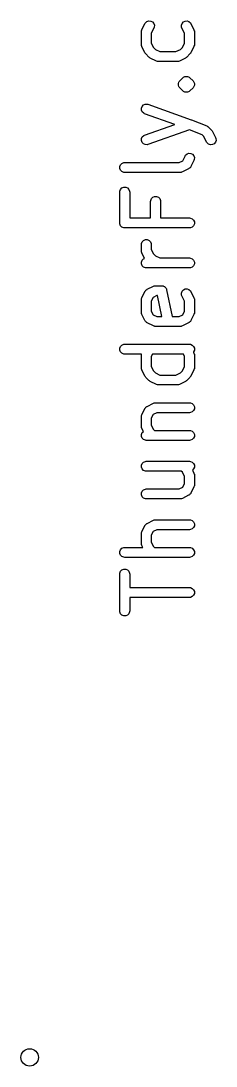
# Model space of a CAD drawing. Extents: x 0.39 to 2.95, y 0.26 to 2.19.
# Drawn here: x 2.793 to 2.947, y 0.393 to 1.22 of the extents above; entities that cross this region are included whole.
import ezdxf

# ---------------------------------------------------------------- set-up
doc = ezdxf.new("R2010")
doc.units = 0
doc.header["$MEASUREMENT"] = 0
doc.layers.add('BLACK', color=7, linetype='CONTINUOUS')

msp = doc.modelspace()

# ---------------------------------------------------------------- linework, layer by layer
at = {"layer": 'BLACK', "linetype": 'CONTINUOUS'}
for p, q in [((2.88863, 1.21327), (2.89106, 1.21814)), ((2.89106, 1.21814), (2.89147, 1.21879)), ((2.89147, 1.21879), (2.89263, 1.2198)), ((2.89263, 1.2198), (2.89409, 1.22029)), ((2.89409, 1.22029), (2.89562, 1.22018)), ((2.89562, 1.22018), (2.897, 1.21949)), ((2.897, 1.21949), (2.898, 1.21833)), ((2.898, 1.21833), (2.89849, 1.21687)), ((2.89849, 1.21687), (2.89838, 1.21534)), ((2.91992, 1.21687), (2.92041, 1.21833)), ((2.92003, 1.21534), (2.91992, 1.21687)), ((2.92041, 1.21833), (2.92142, 1.21949)), ((2.92142, 1.21949), (2.92279, 1.22018)), ((2.92279, 1.22018), (2.92432, 1.22029)), ((2.92432, 1.22029), (2.92578, 1.2198)), ((2.92578, 1.2198), (2.92694, 1.21879)), ((2.92694, 1.21879), (2.92735, 1.21814)), ((2.92735, 1.21814), (2.92979, 1.21327)), ((2.88821, 1.21151), (2.88829, 1.21227)), ((2.88821, 1.20176), (2.88821, 1.21151)), ((2.88829, 1.21227), (2.88834, 1.2124)), ((2.88834, 1.2124), (2.88835, 1.21255)), ((2.88835, 1.21255), (2.88863, 1.21327)), ((2.89811, 1.21462), (2.89608, 1.21058)), ((2.89608, 1.21058), (2.89608, 1.20269)), ((2.89838, 1.21534), (2.89811, 1.21462)), ((2.92031, 1.21462), (2.92003, 1.21534)), ((2.92233, 1.21058), (2.92031, 1.21462)), ((2.92233, 1.20269), (2.92233, 1.21058)), ((2.92979, 1.21327), (2.93007, 1.21255)), ((2.93007, 1.21255), (2.93008, 1.2124)), ((2.93008, 1.2124), (2.93013, 1.21227)), ((2.93013, 1.21227), (2.9302, 1.21151)), ((2.9302, 1.21151), (2.9302, 1.20176)), ((2.88829, 1.20099), (2.88821, 1.20176)), ((2.88834, 1.20086), (2.88829, 1.20099)), ((2.88835, 1.20072), (2.88834, 1.20086)), ((2.88863, 1.2), (2.88835, 1.20072)), ((2.89106, 1.19512), (2.88863, 1.2)), ((2.89608, 1.20269), (2.89782, 1.19921)), ((2.9206, 1.19921), (2.92233, 1.20269)), ((2.92979, 1.2), (2.92735, 1.19512)), ((2.93007, 1.20072), (2.92979, 1.2)), ((2.93008, 1.20086), (2.93007, 1.20072)), ((2.93013, 1.20099), (2.93008, 1.20086)), ((2.9302, 1.20176), (2.93013, 1.20099)), ((2.89127, 1.19479), (2.89106, 1.19512)), ((2.89131, 1.1947), (2.89127, 1.19479)), ((2.8914, 1.19459), (2.89131, 1.1947)), ((2.89147, 1.19447), (2.8914, 1.19459)), ((2.89155, 1.1944), (2.89147, 1.19447)), ((2.8918, 1.1941), (2.89155, 1.1944)), ((2.89424, 1.19166), (2.8918, 1.1941)), ((2.89454, 1.19141), (2.89424, 1.19166)), ((2.89461, 1.19134), (2.89454, 1.19141)), ((2.89473, 1.19126), (2.89461, 1.19134)), ((2.89483, 1.19117), (2.89473, 1.19126)), ((2.89493, 1.19113), (2.89483, 1.19117)), ((2.89782, 1.19921), (2.89935, 1.19768)), ((2.89935, 1.19768), (2.90283, 1.19595)), ((2.90283, 1.19595), (2.91559, 1.19595)), ((2.91559, 1.19595), (2.91906, 1.19768)), ((2.91906, 1.19768), (2.9206, 1.19921)), ((2.92358, 1.19117), (2.92348, 1.19113)), ((2.92369, 1.19126), (2.92358, 1.19117)), ((2.92381, 1.19134), (2.92369, 1.19126)), ((2.92388, 1.19141), (2.92381, 1.19134)), ((2.92418, 1.19166), (2.92388, 1.19141)), ((2.92661, 1.1941), (2.92418, 1.19166)), ((2.92686, 1.1944), (2.92661, 1.1941)), ((2.92694, 1.19447), (2.92686, 1.1944)), ((2.92702, 1.19459), (2.92694, 1.19447)), ((2.9271, 1.1947), (2.92702, 1.19459)), ((2.92714, 1.19479), (2.9271, 1.1947)), ((2.92735, 1.19512), (2.92714, 1.19479)), ((2.89526, 1.19092), (2.89493, 1.19113)), ((2.90014, 1.18849), (2.89526, 1.19092)), ((2.90086, 1.18821), (2.90014, 1.18849)), ((2.901, 1.1882), (2.90086, 1.18821)), ((2.90113, 1.18815), (2.901, 1.1882)), ((2.9019, 1.18807), (2.90113, 1.18815)), ((2.91652, 1.18807), (2.9019, 1.18807)), ((2.91729, 1.18815), (2.91652, 1.18807)), ((2.91742, 1.1882), (2.91729, 1.18815)), ((2.91756, 1.18821), (2.91742, 1.1882)), ((2.91828, 1.18849), (2.91756, 1.18821)), ((2.92315, 1.19092), (2.91828, 1.18849)), ((2.92348, 1.19113), (2.92315, 1.19092)), ((2.91861, 1.17286), (2.92105, 1.17529)), ((2.92105, 1.17529), (2.92164, 1.17578)), ((2.92164, 1.17578), (2.92265, 1.1762)), ((2.92164, 1.17578), (2.92164, 1.17578)), ((2.92265, 1.1762), (2.92306, 1.17637)), ((2.92306, 1.17637), (2.9246, 1.17637)), ((2.9246, 1.17637), (2.92543, 1.17603)), ((2.92543, 1.17603), (2.92602, 1.17578)), ((2.92602, 1.17578), (2.92661, 1.17529)), ((2.92661, 1.17529), (2.92905, 1.17286)), ((2.91753, 1.17084), (2.91791, 1.17174)), ((2.91753, 1.16931), (2.91753, 1.17084)), ((2.91788, 1.16847), (2.91753, 1.16931)), ((2.91812, 1.16789), (2.91788, 1.16847)), ((2.91791, 1.17174), (2.91812, 1.17226)), ((2.91812, 1.17226), (2.91861, 1.17286)), ((2.91812, 1.17226), (2.91812, 1.17226)), ((2.91861, 1.16729), (2.91812, 1.16789)), ((2.92105, 1.16485), (2.91861, 1.16729)), ((2.92905, 1.16729), (2.92661, 1.16485)), ((2.92905, 1.17286), (2.92954, 1.17226)), ((2.92954, 1.16789), (2.92905, 1.16729)), ((2.92954, 1.17226), (2.92976, 1.17174)), ((2.92976, 1.1684), (2.92954, 1.16789)), ((2.92976, 1.17174), (2.93013, 1.17084)), ((2.93013, 1.16931), (2.92976, 1.1684)), ((2.93013, 1.17084), (2.93013, 1.16931)), ((2.92164, 1.16436), (2.92105, 1.16485)), ((2.92265, 1.16395), (2.92164, 1.16436)), ((2.92306, 1.16377), (2.92265, 1.16395)), ((2.9246, 1.16377), (2.92306, 1.16377)), ((2.92306, 1.16377), (2.92306, 1.16377)), ((2.92543, 1.16412), (2.9246, 1.16377)), ((2.92602, 1.16436), (2.92543, 1.16412)), ((2.92661, 1.16485), (2.92602, 1.16436)), ((2.92602, 1.16436), (2.92602, 1.16436)), ((2.88825, 1.15115), (2.88877, 1.1526)), ((2.88833, 1.14962), (2.88825, 1.15115)), ((2.88877, 1.1526), (2.8898, 1.15374)), ((2.8898, 1.15374), (2.89119, 1.15439)), ((2.89119, 1.15439), (2.89272, 1.15447)), ((2.89272, 1.15447), (2.89347, 1.15428)), ((2.89347, 1.15428), (2.92759, 1.1421)), ((2.88899, 1.14823), (2.88833, 1.14962)), ((2.89013, 1.1472), (2.88899, 1.14823)), ((2.89082, 1.14687), (2.89013, 1.1472)), ((2.91456, 1.13839), (2.89082, 1.14687)), ((2.92759, 1.1421), (2.92766, 1.14207)), ((2.92766, 1.14207), (2.92773, 1.14205)), ((2.92773, 1.14205), (2.93992, 1.13717)), ((2.89082, 1.12991), (2.91456, 1.13839)), ((2.92619, 1.13418), (2.89347, 1.1225)), ((2.93624, 1.13016), (2.92619, 1.13418)), ((2.93992, 1.13717), (2.9406, 1.13682)), ((2.9406, 1.13682), (2.94062, 1.1368)), ((2.94062, 1.1368), (2.94064, 1.13679)), ((2.94064, 1.13679), (2.94124, 1.1363)), ((2.94124, 1.1363), (2.94367, 1.13386)), ((2.94367, 1.13386), (2.94392, 1.13356)), ((2.94392, 1.13356), (2.944, 1.13349)), ((2.944, 1.13349), (2.94408, 1.13337)), ((2.94408, 1.13337), (2.94416, 1.13327)), ((2.94416, 1.13327), (2.9442, 1.13317)), ((2.88825, 1.12563), (2.88833, 1.12716)), ((2.88877, 1.12418), (2.88825, 1.12563)), ((2.88833, 1.12716), (2.88899, 1.12855)), ((2.88899, 1.12855), (2.89013, 1.12958)), ((2.89013, 1.12958), (2.89082, 1.12991)), ((2.93766, 1.12875), (2.93624, 1.13016)), ((2.93981, 1.12444), (2.93766, 1.12875)), ((2.9442, 1.13317), (2.94441, 1.13284)), ((2.94441, 1.13284), (2.94685, 1.12796)), ((2.94723, 1.12571), (2.94675, 1.12425)), ((2.94685, 1.12796), (2.94713, 1.12724)), ((2.94713, 1.12724), (2.94723, 1.12571)), ((2.8898, 1.12304), (2.88877, 1.12418)), ((2.89119, 1.12239), (2.8898, 1.12304)), ((2.89272, 1.12231), (2.89119, 1.12239)), ((2.89347, 1.1225), (2.89272, 1.12231)), ((2.94022, 1.12379), (2.93981, 1.12444)), ((2.94138, 1.12278), (2.94022, 1.12379)), ((2.94284, 1.1223), (2.94138, 1.12278)), ((2.94437, 1.12241), (2.94284, 1.1223)), ((2.94574, 1.12309), (2.94437, 1.12241)), ((2.94675, 1.12425), (2.94574, 1.12309)), ((2.91803, 1.10821), (2.9209, 1.10964)), ((2.9209, 1.10964), (2.92275, 1.11334)), ((2.92275, 1.11334), (2.92316, 1.11399)), ((2.92316, 1.11399), (2.92432, 1.115)), ((2.92432, 1.115), (2.92578, 1.11549)), ((2.92578, 1.11549), (2.92731, 1.11538)), ((2.92731, 1.11538), (2.92868, 1.11469)), ((2.92979, 1.10982), (2.92735, 1.10495)), ((2.92868, 1.11469), (2.92969, 1.11353)), ((2.92969, 1.11353), (2.93017, 1.11207)), ((2.93007, 1.11054), (2.92979, 1.10982)), ((2.93017, 1.11207), (2.93007, 1.11054)), ((2.87123, 1.10504), (2.87181, 1.10646)), ((2.87123, 1.1035), (2.87123, 1.10504)), ((2.87181, 1.10208), (2.87123, 1.1035)), ((2.87181, 1.10646), (2.8729, 1.10754)), ((2.8729, 1.101), (2.87181, 1.10208)), ((2.8729, 1.10754), (2.87432, 1.10813)), ((2.87432, 1.10041), (2.8729, 1.101)), ((2.87432, 1.10813), (2.87509, 1.10821)), ((2.87509, 1.10033), (2.87432, 1.10041)), ((2.87509, 1.10821), (2.91803, 1.10821)), ((2.91896, 1.10033), (2.87509, 1.10033)), ((2.91972, 1.10041), (2.91896, 1.10033)), ((2.91986, 1.10046), (2.91972, 1.10041)), ((2.92, 1.10047), (2.91986, 1.10046)), ((2.92072, 1.10075), (2.92, 1.10047)), ((2.92559, 1.10319), (2.92072, 1.10075)), ((2.92572, 1.10327), (2.92559, 1.10319)), ((2.92578, 1.10329), (2.92572, 1.10327)), ((2.92586, 1.10335), (2.92578, 1.10329)), ((2.92624, 1.1036), (2.92586, 1.10335)), ((2.92657, 1.10397), (2.92624, 1.1036)), ((2.92694, 1.10429), (2.92657, 1.10397)), ((2.92719, 1.10468), (2.92694, 1.10429)), ((2.92725, 1.10476), (2.92719, 1.10468)), ((2.92727, 1.10482), (2.92725, 1.10476)), ((2.92735, 1.10495), (2.92727, 1.10482)), ((2.87115, 1.08477), (2.87123, 1.08554)), ((2.87115, 1.0604), (2.87115, 1.08477)), ((2.87123, 1.08554), (2.87181, 1.08696)), ((2.87181, 1.08696), (2.8729, 1.08805)), ((2.8729, 1.08805), (2.87432, 1.08863)), ((2.87432, 1.08863), (2.87585, 1.08863)), ((2.87585, 1.08863), (2.87727, 1.08805)), ((2.87727, 1.08805), (2.87836, 1.08696)), ((2.87836, 1.08696), (2.87895, 1.08554)), ((2.87895, 1.08554), (2.87902, 1.08477)), ((2.87902, 1.08477), (2.87902, 1.06434)), ((2.89552, 1.07746), (2.8956, 1.07823)), ((2.89552, 1.06434), (2.89552, 1.07746)), ((2.8956, 1.07823), (2.89619, 1.07965)), ((2.89619, 1.07965), (2.89727, 1.08073)), ((2.89727, 1.08073), (2.89869, 1.08132)), ((2.89869, 1.08132), (2.90023, 1.08132)), ((2.90023, 1.08132), (2.90165, 1.08073)), ((2.90165, 1.08073), (2.90273, 1.07965)), ((2.90273, 1.07965), (2.90332, 1.07823)), ((2.90332, 1.07823), (2.9034, 1.07746)), ((2.9034, 1.07746), (2.9034, 1.06434)), ((2.87123, 1.05963), (2.87115, 1.0604)), ((2.87181, 1.05821), (2.87123, 1.05963)), ((2.87902, 1.06434), (2.89552, 1.06434)), ((2.9034, 1.06434), (2.92627, 1.06434)), ((2.92627, 1.06434), (2.92704, 1.06426)), ((2.92704, 1.06426), (2.92846, 1.06367)), ((2.92846, 1.06367), (2.92954, 1.06259)), ((2.92954, 1.06259), (2.93013, 1.06117)), ((2.93013, 1.05963), (2.92954, 1.05821)), ((2.93013, 1.06117), (2.93013, 1.05963)), ((2.8729, 1.05713), (2.87181, 1.05821)), ((2.87432, 1.05654), (2.8729, 1.05713)), ((2.87509, 1.05646), (2.87432, 1.05654)), ((2.92627, 1.05646), (2.87509, 1.05646)), ((2.92704, 1.05654), (2.92627, 1.05646)), ((2.92846, 1.05713), (2.92704, 1.05654)), ((2.92954, 1.05821), (2.92846, 1.05713)), ((2.88821, 1.04334), (2.88829, 1.04411)), ((2.88821, 1.03846), (2.88821, 1.04334)), ((2.88829, 1.04411), (2.88887, 1.04553)), ((2.88887, 1.04553), (2.88996, 1.04661)), ((2.88996, 1.04661), (2.89138, 1.0472)), ((2.89138, 1.0472), (2.89292, 1.0472)), ((2.89292, 1.0472), (2.89433, 1.04661)), ((2.89433, 1.04661), (2.89542, 1.04553)), ((2.89542, 1.04553), (2.89601, 1.04411)), ((2.89601, 1.04411), (2.89608, 1.04334)), ((2.89608, 1.04334), (2.89608, 1.03939)), ((2.88829, 1.0377), (2.88821, 1.03846)), ((2.88834, 1.03757), (2.88829, 1.0377)), ((2.88835, 1.03743), (2.88834, 1.03757)), ((2.88863, 1.0367), (2.88835, 1.03743)), ((2.89081, 1.03234), (2.88863, 1.0367)), ((2.89608, 1.03939), (2.89782, 1.03592)), ((2.89782, 1.03592), (2.89935, 1.03439)), ((2.89935, 1.03439), (2.90283, 1.03265)), ((2.88829, 1.02948), (2.88887, 1.0309)), ((2.88829, 1.02795), (2.88829, 1.02948)), ((2.88887, 1.02653), (2.88829, 1.02795)), ((2.88887, 1.0309), (2.88996, 1.03199)), ((2.88996, 1.02544), (2.88887, 1.02653)), ((2.88996, 1.03199), (2.89081, 1.03234)), ((2.90283, 1.03265), (2.92627, 1.03265)), ((2.92627, 1.03265), (2.92704, 1.03258)), ((2.92704, 1.03258), (2.92846, 1.03199)), ((2.92846, 1.03199), (2.92954, 1.0309)), ((2.92954, 1.02653), (2.92846, 1.02544)), ((2.92954, 1.0309), (2.93013, 1.02948)), ((2.93013, 1.02795), (2.92954, 1.02653)), ((2.93013, 1.02948), (2.93013, 1.02795)), ((2.89138, 1.02485), (2.88996, 1.02544)), ((2.89215, 1.02478), (2.89138, 1.02485)), ((2.92627, 1.02478), (2.89215, 1.02478)), ((2.92704, 1.02485), (2.92627, 1.02478)), ((2.92846, 1.02544), (2.92704, 1.02485)), ((2.89282, 1.00787), (2.8977, 1.0103)), ((2.8977, 1.0103), (2.89842, 1.01058)), ((2.89842, 1.01058), (2.89856, 1.01059)), ((2.89856, 1.01059), (2.89869, 1.01064)), ((2.89869, 1.01064), (2.89946, 1.01072)), ((2.89946, 1.01072), (2.90433, 1.01072)), ((2.90433, 1.01072), (2.9051, 1.01064)), ((2.9051, 1.01064), (2.90546, 1.0105)), ((2.90546, 1.0105), (2.90584, 1.01042)), ((2.90584, 1.01042), (2.90616, 1.0102)), ((2.90616, 1.0102), (2.90652, 1.01005)), ((2.90652, 1.01005), (2.90679, 1.00978)), ((2.90679, 1.00978), (2.90711, 1.00957)), ((2.90711, 1.00957), (2.90733, 1.00924)), ((2.90733, 1.00924), (2.90761, 1.00897)), ((2.88835, 1.00051), (2.88863, 1.00123)), ((2.88863, 1.00123), (2.89106, 1.0061)), ((2.89106, 1.0061), (2.89114, 1.00623)), ((2.89114, 1.00623), (2.89116, 1.00629)), ((2.89116, 1.00629), (2.89123, 1.00637)), ((2.89123, 1.00637), (2.89147, 1.00676)), ((2.89147, 1.00676), (2.89185, 1.00708)), ((2.89185, 1.00708), (2.89217, 1.00745)), ((2.89217, 1.00745), (2.89256, 1.0077)), ((2.89256, 1.0077), (2.89263, 1.00776)), ((2.89263, 1.00776), (2.8927, 1.00778)), ((2.8927, 1.00778), (2.89282, 1.00787)), ((2.89752, 1.00141), (2.89608, 0.99854)), ((2.90039, 1.00284), (2.89752, 1.00141)), ((2.90111, 1.00284), (2.90039, 1.00284)), ((2.90441, 0.98635), (2.90111, 1.00284)), ((2.90761, 1.00897), (2.90775, 1.00861)), ((2.90775, 1.00861), (2.90797, 1.00829)), ((2.90797, 1.00829), (2.90819, 1.00755)), ((2.90819, 1.00755), (2.91244, 0.98635)), ((2.91992, 1.00484), (2.92041, 1.00629)), ((2.92003, 1.0033), (2.91992, 1.00484)), ((2.92031, 1.00258), (2.92003, 1.0033)), ((2.92233, 0.99854), (2.92031, 1.00258)), ((2.92041, 1.00629), (2.92142, 1.00745)), ((2.92142, 1.00745), (2.92279, 1.00814)), ((2.92279, 1.00814), (2.92432, 1.00825)), ((2.92432, 1.00825), (2.92578, 1.00776)), ((2.92578, 1.00776), (2.92694, 1.00676)), ((2.92694, 1.00676), (2.92735, 1.0061)), ((2.92735, 1.0061), (2.92979, 1.00123)), ((2.92979, 1.00123), (2.93007, 1.00051)), ((2.88821, 0.99947), (2.88829, 1.00024)), ((2.88821, 0.98972), (2.88821, 0.99947)), ((2.88829, 1.00024), (2.88834, 1.00037)), ((2.88834, 1.00037), (2.88835, 1.00051)), ((2.89608, 0.99854), (2.89608, 0.99065)), ((2.92233, 0.99065), (2.92233, 0.99854)), ((2.93007, 1.00051), (2.93008, 1.00037)), ((2.93008, 1.00037), (2.93013, 1.00024)), ((2.93013, 1.00024), (2.9302, 0.99947)), ((2.9302, 0.99947), (2.9302, 0.98972)), ((2.88829, 0.98895), (2.88821, 0.98972)), ((2.88834, 0.98882), (2.88829, 0.98895)), ((2.88835, 0.98868), (2.88834, 0.98882)), ((2.88863, 0.98796), (2.88835, 0.98868)), ((2.89106, 0.98309), (2.88863, 0.98796)), ((2.89608, 0.99065), (2.89752, 0.98778)), ((2.89752, 0.98778), (2.90039, 0.98635)), ((2.90039, 0.98635), (2.90441, 0.98635)), ((2.91244, 0.98635), (2.91803, 0.98635)), ((2.91803, 0.98635), (2.9209, 0.98778)), ((2.9209, 0.98778), (2.92233, 0.99065)), ((2.92979, 0.98796), (2.92735, 0.98309)), ((2.93007, 0.98868), (2.92979, 0.98796)), ((2.93008, 0.98882), (2.93007, 0.98868)), ((2.93013, 0.98895), (2.93008, 0.98882)), ((2.9302, 0.98972), (2.93013, 0.98895)), ((2.89114, 0.98296), (2.89106, 0.98309)), ((2.89116, 0.9829), (2.89114, 0.98296)), ((2.89123, 0.98282), (2.89116, 0.9829)), ((2.89147, 0.98243), (2.89123, 0.98282)), ((2.89185, 0.98211), (2.89147, 0.98243)), ((2.89217, 0.98174), (2.89185, 0.98211)), ((2.89256, 0.98149), (2.89217, 0.98174)), ((2.89263, 0.98143), (2.89256, 0.98149)), ((2.8927, 0.98141), (2.89263, 0.98143)), ((2.89282, 0.98133), (2.8927, 0.98141)), ((2.8977, 0.97889), (2.89282, 0.98133)), ((2.89842, 0.97861), (2.8977, 0.97889)), ((2.89856, 0.9786), (2.89842, 0.97861)), ((2.89869, 0.97855), (2.89856, 0.9786)), ((2.89946, 0.97847), (2.89869, 0.97855)), ((2.90921, 0.97847), (2.89946, 0.97847)), ((2.91896, 0.97847), (2.90921, 0.97847)), ((2.90921, 0.97847), (2.90921, 0.97847)), ((2.90921, 0.97847), (2.90921, 0.97847)), ((2.91972, 0.97855), (2.91896, 0.97847)), ((2.91986, 0.9786), (2.91972, 0.97855)), ((2.92, 0.97861), (2.91986, 0.9786)), ((2.92072, 0.97889), (2.92, 0.97861)), ((2.92559, 0.98133), (2.92072, 0.97889)), ((2.92572, 0.98141), (2.92559, 0.98133)), ((2.92578, 0.98143), (2.92572, 0.98141)), ((2.92586, 0.98149), (2.92578, 0.98143)), ((2.92624, 0.98174), (2.92586, 0.98149)), ((2.92657, 0.98211), (2.92624, 0.98174)), ((2.92694, 0.98243), (2.92657, 0.98211)), ((2.92719, 0.98282), (2.92694, 0.98243)), ((2.92725, 0.9829), (2.92719, 0.98282)), ((2.92727, 0.98296), (2.92725, 0.9829)), ((2.92735, 0.98309), (2.92727, 0.98296)), ((2.87123, 0.96124), (2.87181, 0.96266)), ((2.87123, 0.95971), (2.87123, 0.96124)), ((2.87181, 0.95829), (2.87123, 0.95971)), ((2.87181, 0.96266), (2.8729, 0.96375)), ((2.8729, 0.96375), (2.87432, 0.96434)), ((2.87432, 0.96434), (2.87509, 0.96441)), ((2.87509, 0.96441), (2.92627, 0.96441)), ((2.92627, 0.96441), (2.92704, 0.96434)), ((2.92704, 0.96434), (2.92846, 0.96375)), ((2.92846, 0.96375), (2.92954, 0.96266)), ((2.92954, 0.96266), (2.93013, 0.96124)), ((2.93013, 0.95971), (2.92954, 0.95829)), ((2.93013, 0.96124), (2.93013, 0.95971)), ((2.8729, 0.9572), (2.87181, 0.95829)), ((2.87432, 0.95661), (2.8729, 0.9572)), ((2.87509, 0.95654), (2.87432, 0.95661)), ((2.88834, 0.95654), (2.87509, 0.95654)), ((2.88821, 0.9556), (2.88829, 0.95637)), ((2.88821, 0.94585), (2.88821, 0.9556)), ((2.88829, 0.95637), (2.88834, 0.9565)), ((2.88834, 0.9565), (2.88834, 0.95654)), ((2.89702, 0.95654), (2.89608, 0.95467)), ((2.89608, 0.95467), (2.89608, 0.94678)), ((2.9214, 0.95654), (2.89702, 0.95654)), ((2.92233, 0.95467), (2.9214, 0.95654)), ((2.92233, 0.94678), (2.92233, 0.95467)), ((2.92954, 0.95829), (2.9294, 0.95814)), ((2.9294, 0.95814), (2.92979, 0.95736)), ((2.92979, 0.95736), (2.93007, 0.95664)), ((2.93007, 0.95664), (2.93008, 0.9565)), ((2.93008, 0.9565), (2.93013, 0.95637)), ((2.93013, 0.95637), (2.9302, 0.9556)), ((2.9302, 0.9556), (2.9302, 0.94585)), ((2.88829, 0.94508), (2.88821, 0.94585)), ((2.88834, 0.94495), (2.88829, 0.94508)), ((2.88835, 0.94481), (2.88834, 0.94495)), ((2.88863, 0.94409), (2.88835, 0.94481)), ((2.89106, 0.93922), (2.88863, 0.94409)), ((2.89608, 0.94678), (2.89782, 0.94331)), ((2.89782, 0.94331), (2.89935, 0.94178)), ((2.91906, 0.94178), (2.9206, 0.94331)), ((2.9206, 0.94331), (2.92233, 0.94678)), ((2.92979, 0.94409), (2.92735, 0.93922)), ((2.93007, 0.94481), (2.92979, 0.94409)), ((2.93008, 0.94495), (2.93007, 0.94481)), ((2.93013, 0.94508), (2.93008, 0.94495)), ((2.9302, 0.94585), (2.93013, 0.94508)), ((2.89127, 0.93889), (2.89106, 0.93922)), ((2.89131, 0.93879), (2.89127, 0.93889)), ((2.8914, 0.93868), (2.89131, 0.93879)), ((2.89147, 0.93856), (2.8914, 0.93868)), ((2.89155, 0.9385), (2.89147, 0.93856)), ((2.8918, 0.93819), (2.89155, 0.9385)), ((2.89424, 0.93576), (2.8918, 0.93819)), ((2.89454, 0.93551), (2.89424, 0.93576)), ((2.89461, 0.93543), (2.89454, 0.93551)), ((2.89473, 0.93536), (2.89461, 0.93543)), ((2.89483, 0.93527), (2.89473, 0.93536)), ((2.89493, 0.93523), (2.89483, 0.93527)), ((2.89526, 0.93502), (2.89493, 0.93523)), ((2.90014, 0.93258), (2.89526, 0.93502)), ((2.89935, 0.94178), (2.90283, 0.94004)), ((2.90283, 0.94004), (2.91559, 0.94004)), ((2.91559, 0.94004), (2.91906, 0.94178)), ((2.92315, 0.93502), (2.91828, 0.93258)), ((2.92348, 0.93523), (2.92315, 0.93502)), ((2.92358, 0.93527), (2.92348, 0.93523)), ((2.92369, 0.93536), (2.92358, 0.93527)), ((2.92381, 0.93543), (2.92369, 0.93536)), ((2.92388, 0.93551), (2.92381, 0.93543)), ((2.92418, 0.93576), (2.92388, 0.93551)), ((2.92661, 0.93819), (2.92418, 0.93576)), ((2.92686, 0.9385), (2.92661, 0.93819)), ((2.92694, 0.93856), (2.92686, 0.9385)), ((2.92702, 0.93868), (2.92694, 0.93856)), ((2.9271, 0.93879), (2.92702, 0.93868)), ((2.92714, 0.93889), (2.9271, 0.93879)), ((2.92735, 0.93922), (2.92714, 0.93889)), ((2.90086, 0.93231), (2.90014, 0.93258)), ((2.901, 0.9323), (2.90086, 0.93231)), ((2.90113, 0.93224), (2.901, 0.9323)), ((2.9019, 0.93217), (2.90113, 0.93224)), ((2.91652, 0.93217), (2.9019, 0.93217)), ((2.91729, 0.93224), (2.91652, 0.93217)), ((2.91742, 0.9323), (2.91729, 0.93224)), ((2.91756, 0.93231), (2.91742, 0.9323)), ((2.91828, 0.93258), (2.91756, 0.93231)), ((2.88863, 0.90862), (2.89106, 0.91349)), ((2.89106, 0.91349), (2.89114, 0.91362)), ((2.89114, 0.91362), (2.89116, 0.91368)), ((2.89116, 0.91368), (2.89123, 0.91376)), ((2.89123, 0.91376), (2.89147, 0.91414)), ((2.89147, 0.91414), (2.89185, 0.91447)), ((2.89185, 0.91447), (2.89217, 0.91484)), ((2.89217, 0.91484), (2.89256, 0.91509)), ((2.89256, 0.91509), (2.89263, 0.91515)), ((2.89263, 0.91515), (2.8927, 0.91517)), ((2.8927, 0.91517), (2.89282, 0.91525)), ((2.89282, 0.91525), (2.8977, 0.91769)), ((2.90039, 0.91023), (2.89752, 0.9088)), ((2.8977, 0.91769), (2.89842, 0.91797)), ((2.89842, 0.91797), (2.89856, 0.91798)), ((2.89856, 0.91798), (2.89869, 0.91803)), ((2.89869, 0.91803), (2.89946, 0.9181)), ((2.89946, 0.9181), (2.92627, 0.9181)), ((2.92627, 0.91023), (2.90039, 0.91023)), ((2.92627, 0.9181), (2.92704, 0.91803)), ((2.92704, 0.91031), (2.92627, 0.91023)), ((2.92704, 0.91803), (2.92846, 0.91744)), ((2.92846, 0.91089), (2.92704, 0.91031)), ((2.92846, 0.91744), (2.92954, 0.91636)), ((2.92954, 0.91198), (2.92846, 0.91089)), ((2.92954, 0.91636), (2.93013, 0.91494)), ((2.93013, 0.9134), (2.92954, 0.91198)), ((2.93013, 0.91494), (2.93013, 0.9134)), ((2.88821, 0.90686), (2.88829, 0.90762)), ((2.88821, 0.89954), (2.88821, 0.90686)), ((2.88829, 0.90762), (2.88834, 0.90776)), ((2.88834, 0.90776), (2.88835, 0.9079)), ((2.88835, 0.9079), (2.88863, 0.90862)), ((2.89752, 0.9088), (2.89608, 0.90593)), ((2.89608, 0.90593), (2.89608, 0.90047)), ((2.88829, 0.89878), (2.88821, 0.89954)), ((2.88834, 0.89865), (2.88829, 0.89878)), ((2.88829, 0.893), (2.88887, 0.89442)), ((2.88835, 0.8985), (2.88834, 0.89865)), ((2.88863, 0.89778), (2.88835, 0.8985)), ((2.88983, 0.89538), (2.88863, 0.89778)), ((2.88887, 0.89442), (2.88983, 0.89538)), ((2.89608, 0.90047), (2.89782, 0.897)), ((2.89782, 0.897), (2.89865, 0.89617)), ((2.89865, 0.89617), (2.92627, 0.89617)), ((2.92627, 0.89617), (2.92704, 0.89609)), ((2.92704, 0.89609), (2.92846, 0.89551)), ((2.92846, 0.89551), (2.92954, 0.89442)), ((2.92954, 0.89442), (2.93013, 0.893)), ((2.88829, 0.89147), (2.88829, 0.893)), ((2.88887, 0.89005), (2.88829, 0.89147)), ((2.88996, 0.88896), (2.88887, 0.89005)), ((2.89138, 0.88837), (2.88996, 0.88896)), ((2.89215, 0.8883), (2.89138, 0.88837)), ((2.92627, 0.8883), (2.89215, 0.8883)), ((2.92704, 0.88837), (2.92627, 0.8883)), ((2.92846, 0.88896), (2.92704, 0.88837)), ((2.92954, 0.89005), (2.92846, 0.88896)), ((2.93013, 0.89147), (2.92954, 0.89005)), ((2.93013, 0.893), (2.93013, 0.89147)), ((2.88829, 0.86863), (2.88887, 0.87005)), ((2.88829, 0.86709), (2.88829, 0.86863)), ((2.88887, 0.87005), (2.88996, 0.87113)), ((2.88996, 0.87113), (2.89138, 0.87172)), ((2.89138, 0.87172), (2.89215, 0.8718)), ((2.89215, 0.8718), (2.92627, 0.8718)), ((2.92627, 0.8718), (2.92704, 0.87172)), ((2.92704, 0.87172), (2.92846, 0.87113)), ((2.92846, 0.87113), (2.92954, 0.87005)), ((2.92954, 0.87005), (2.93013, 0.86863)), ((2.93013, 0.86863), (2.93013, 0.86709)), ((2.88887, 0.86567), (2.88829, 0.86709)), ((2.88996, 0.86459), (2.88887, 0.86567)), ((2.89138, 0.864), (2.88996, 0.86459)), ((2.89215, 0.86392), (2.89138, 0.864)), ((2.91976, 0.86392), (2.89215, 0.86392)), ((2.9206, 0.86309), (2.91976, 0.86392)), ((2.92233, 0.85962), (2.9206, 0.86309)), ((2.92954, 0.86567), (2.92859, 0.86472)), ((2.92859, 0.86472), (2.92979, 0.86231)), ((2.93013, 0.86709), (2.92954, 0.86567)), ((2.92979, 0.86231), (2.93007, 0.86159)), ((2.93007, 0.86159), (2.93008, 0.86145)), ((2.93008, 0.86145), (2.93013, 0.86132)), ((2.93013, 0.86132), (2.9302, 0.86055)), ((2.9302, 0.86055), (2.9302, 0.85324)), ((2.9209, 0.8513), (2.92233, 0.85417)), ((2.92233, 0.85417), (2.92233, 0.85962)), ((2.93007, 0.8522), (2.92979, 0.85148)), ((2.93008, 0.85234), (2.93007, 0.8522)), ((2.93013, 0.85247), (2.93008, 0.85234)), ((2.9302, 0.85324), (2.93013, 0.85247)), ((2.88829, 0.84669), (2.88887, 0.84811)), ((2.88829, 0.84516), (2.88829, 0.84669)), ((2.88887, 0.84374), (2.88829, 0.84516)), ((2.88887, 0.84811), (2.88996, 0.8492)), ((2.88996, 0.84265), (2.88887, 0.84374)), ((2.88996, 0.8492), (2.89138, 0.84979)), ((2.89138, 0.84979), (2.89215, 0.84986)), ((2.89215, 0.84986), (2.91803, 0.84986)), ((2.91803, 0.84986), (2.9209, 0.8513)), ((2.92559, 0.84484), (2.92072, 0.84241)), ((2.92572, 0.84492), (2.92559, 0.84484)), ((2.92578, 0.84494), (2.92572, 0.84492)), ((2.92586, 0.84501), (2.92578, 0.84494)), ((2.92624, 0.84525), (2.92586, 0.84501)), ((2.92657, 0.84563), (2.92624, 0.84525)), ((2.92694, 0.84595), (2.92657, 0.84563)), ((2.92719, 0.84634), (2.92694, 0.84595)), ((2.92725, 0.84641), (2.92719, 0.84634)), ((2.92727, 0.84647), (2.92725, 0.84641)), ((2.92735, 0.8466), (2.92727, 0.84647)), ((2.92979, 0.85148), (2.92735, 0.8466)), ((2.89138, 0.84207), (2.88996, 0.84265)), ((2.89215, 0.84199), (2.89138, 0.84207)), ((2.91896, 0.84199), (2.89215, 0.84199)), ((2.91972, 0.84207), (2.91896, 0.84199)), ((2.91986, 0.84212), (2.91972, 0.84207)), ((2.92, 0.84213), (2.91986, 0.84212)), ((2.92072, 0.84241), (2.92, 0.84213)), ((2.88863, 0.816), (2.89106, 0.82088)), ((2.89106, 0.82088), (2.89114, 0.82101)), ((2.89114, 0.82101), (2.89116, 0.82107)), ((2.89116, 0.82107), (2.89123, 0.82114)), ((2.89123, 0.82114), (2.89147, 0.82153)), ((2.89147, 0.82153), (2.89185, 0.82185)), ((2.89185, 0.82185), (2.89217, 0.82223)), ((2.89217, 0.82223), (2.89256, 0.82247)), ((2.89256, 0.82247), (2.89263, 0.82254)), ((2.89263, 0.82254), (2.8927, 0.82256)), ((2.8927, 0.82256), (2.89282, 0.82264)), ((2.89282, 0.82264), (2.8977, 0.82508)), ((2.8977, 0.82508), (2.89842, 0.82535)), ((2.89842, 0.82535), (2.89856, 0.82536)), ((2.89856, 0.82536), (2.89869, 0.82542)), ((2.89869, 0.82542), (2.89946, 0.82549)), ((2.89946, 0.82549), (2.92627, 0.82549)), ((2.92627, 0.82549), (2.92704, 0.82542)), ((2.92704, 0.82542), (2.92846, 0.82483)), ((2.92846, 0.82483), (2.92954, 0.82374)), ((2.92954, 0.81937), (2.92846, 0.81828)), ((2.92954, 0.82374), (2.93013, 0.82232)), ((2.93013, 0.82079), (2.92954, 0.81937)), ((2.93013, 0.82232), (2.93013, 0.82079)), ((2.88821, 0.81424), (2.88829, 0.81501)), ((2.88821, 0.80693), (2.88821, 0.81424)), ((2.88829, 0.81501), (2.88834, 0.81514)), ((2.88834, 0.81514), (2.88835, 0.81528)), ((2.88835, 0.81528), (2.88863, 0.816)), ((2.89752, 0.81618), (2.89608, 0.81331)), ((2.89608, 0.81331), (2.89608, 0.80786)), ((2.90039, 0.81762), (2.89752, 0.81618)), ((2.92627, 0.81762), (2.90039, 0.81762)), ((2.92704, 0.81769), (2.92627, 0.81762)), ((2.92846, 0.81828), (2.92704, 0.81769)), ((2.87181, 0.80181), (2.8729, 0.80289)), ((2.8729, 0.80289), (2.87432, 0.80348)), ((2.87432, 0.80348), (2.87509, 0.80356)), ((2.87509, 0.80356), (2.88943, 0.80356)), ((2.88829, 0.80616), (2.88821, 0.80693)), ((2.88834, 0.80603), (2.88829, 0.80616)), ((2.88835, 0.80589), (2.88834, 0.80603)), ((2.88863, 0.80517), (2.88835, 0.80589)), ((2.88943, 0.80356), (2.88863, 0.80517)), ((2.89608, 0.80786), (2.89782, 0.80439)), ((2.89782, 0.80439), (2.89865, 0.80356)), ((2.89865, 0.80356), (2.92627, 0.80356)), ((2.92627, 0.80356), (2.92704, 0.80348)), ((2.92704, 0.80348), (2.92846, 0.80289)), ((2.92846, 0.80289), (2.92954, 0.80181)), ((2.87123, 0.80039), (2.87181, 0.80181)), ((2.87123, 0.79885), (2.87123, 0.80039)), ((2.87181, 0.79743), (2.87123, 0.79885)), ((2.8729, 0.79635), (2.87181, 0.79743)), ((2.87432, 0.79576), (2.8729, 0.79635)), ((2.87509, 0.79568), (2.87432, 0.79576)), ((2.92627, 0.79568), (2.87509, 0.79568)), ((2.92704, 0.79576), (2.92627, 0.79568)), ((2.92846, 0.79635), (2.92704, 0.79576)), ((2.92954, 0.79743), (2.92846, 0.79635)), ((2.92954, 0.80181), (2.93013, 0.80039)), ((2.93013, 0.79885), (2.92954, 0.79743)), ((2.93013, 0.80039), (2.93013, 0.79885)), ((2.87181, 0.78475), (2.8729, 0.78583)), ((2.8729, 0.78583), (2.87432, 0.78642)), ((2.87432, 0.78642), (2.87585, 0.78642)), ((2.87585, 0.78642), (2.87727, 0.78583)), ((2.87727, 0.78583), (2.87836, 0.78475)), ((2.87115, 0.78256), (2.87123, 0.78333)), ((2.87115, 0.75331), (2.87115, 0.78256)), ((2.87123, 0.78333), (2.87181, 0.78475)), ((2.87836, 0.78475), (2.87895, 0.78333)), ((2.87895, 0.78333), (2.87902, 0.78256)), ((2.87902, 0.78256), (2.87902, 0.77187)), ((2.87902, 0.77187), (2.92627, 0.77187)), ((2.92627, 0.77187), (2.92704, 0.7718)), ((2.92704, 0.7718), (2.92846, 0.77121)), ((2.92846, 0.77121), (2.92954, 0.77012)), ((2.92954, 0.77012), (2.93013, 0.7687)), ((2.92627, 0.764), (2.87902, 0.764)), ((2.87902, 0.764), (2.87902, 0.75331)), ((2.92704, 0.76407), (2.92627, 0.764)), ((2.92846, 0.76466), (2.92704, 0.76407)), ((2.92954, 0.76575), (2.92846, 0.76466)), ((2.93013, 0.76717), (2.92954, 0.76575)), ((2.93013, 0.7687), (2.93013, 0.76717)), ((2.87123, 0.75255), (2.87115, 0.75331)), ((2.87902, 0.75331), (2.87895, 0.75255)), ((2.87181, 0.75113), (2.87123, 0.75255)), ((2.8729, 0.75004), (2.87181, 0.75113)), ((2.87432, 0.74945), (2.8729, 0.75004)), ((2.87585, 0.74945), (2.87432, 0.74945)), ((2.87727, 0.75004), (2.87585, 0.74945)), ((2.87836, 0.75113), (2.87727, 0.75004)), ((2.87895, 0.75255), (2.87836, 0.75113))]:
    msp.add_line(p, q, dxfattribs=at)
at = {"layer": 'BLACK'}
msp.add_circle((2.8, 0.4), 0.00689, dxfattribs=at)
msp.add_circle((2.8, 0.4), 0.00689, dxfattribs=at)

doc.saveas('drawing.dxf')
